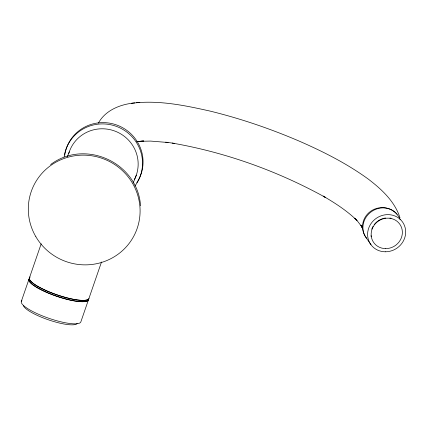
<?xml version="1.0" encoding="UTF-8"?>
<svg xmlns="http://www.w3.org/2000/svg" width="427" height="427" viewBox="0 0 427 427"><rect width="100%" height="100%" fill="white"/><g stroke="black" fill="none" stroke-linecap="round" stroke-linejoin="round"><path stroke-width="0.64" d="M21.35 301.302L28.993 279.146A31.481 7.019 19 0 0 56.113 296.007A31.593 7.045 19 0 0 88.565 299.855M29.447 277.828L41.179 243.806M101.514 261.959L88.912 298.5A31.481 7.019 19 0 1 59.497 295.671A31.481 7.019 19 0 1 29.506 279.301M67.306 156.784L69.286 151.841M133.107 183.172L136.314 175.145M98.375 123.12C105.453 110.086 120.697 104.167 134.788 102.923M50.626 164.544C85.154 138.572 137.841 162.591 140.536 205.809M136.853 141.817L139.202 141.401L136.944 141.647M136.544 102.752C161.358 100.51 186.151 105.709 210.244 111.132C240.695 118.599 270.462 128.783 299.268 141.14C323.346 151.654 346.986 163.616 368.293 179.1C381.567 189.268 394.847 201.389 399.992 217.829M131.404 103.291L139.826 102.395M137.126 141.631L143.68 140.931L140.398 141.289L150.598 141.081L168.147 142.501M165.633 142.143L174.504 143.397M172.182 143.072C225.734 152.391 277.721 171.078 325.289 197.327L323.191 196.116C335.232 203.129 347.06 210.794 357.079 220.567L354.661 218.208L357.874 221.618L362.261 227.388L360.932 225.349L362.672 228.605L361.338 225.226L362.539 228.402M371.02 244.73L366.809 238.645A19.461 18.147 -34.7 0 1 370.417 212.427A19.461 18.147 -34.7 0 1 397.105 214.242M68.731 153.603A35.484 34.592 21.8 0 1 115.568 131.345A35.484 34.592 21.8 0 1 134.366 179.682M64.146 156.928A39.492 38.494 21.8 0 1 117.847 126.952A39.492 38.494 21.8 0 1 134.852 186.023M64.755 155.001A39.492 38.494 21.8 0 1 117.462 125.287A39.492 38.494 21.8 0 1 136.837 182.655M366.579 238.165A19.461 18.804 -11.7 0 1 372.461 210.143A19.461 18.804 -11.7 0 1 400.12 219.515M89.019 298.537A31.593 7.045 19 0 1 54.613 294.022A31.593 7.045 19 0 1 29.938 277.027M28.881 279.109A31.593 7.045 19 0 0 56.102 296.034A31.481 7.019 19 0 0 88.458 299.818L80.815 321.969A31.481 7.019 19 0 1 46.532 317.469A31.481 7.019 19 0 1 21.948 300.539M77.17 323.506A28.62 6.384 19 0 1 49.756 320.277A28.62 6.384 19 0 1 23.384 305.689M29.362 278.767A31.481 7.019 19 0 1 30.039 277.064M371.218 236.82A15.959 14.881 -34.7 0 1 371.047 235.645M371.816 229.123A15.959 14.881 -34.7 0 1 373.086 226.331M374.105 224.773A15.959 14.881 -34.7 0 1 382.005 218.875M382.597 218.672A15.959 14.881 -34.7 0 1 385.618 218.005M389.883 218.048A15.959 14.881 -34.7 0 1 391.073 218.272M385.33 251.791A19.461 18.147 -34.7 0 0 403.75 223.972A19.461 18.147 -34.7 0 0 370.844 223.855A19.461 18.147 -34.7 0 0 385.33 251.791M35.863 236.718A56.092 54.677 21.8 0 0 132.68 238.143A56.092 54.677 21.8 0 0 84.05 155.134A56.092 54.677 21.8 0 0 35.863 236.718M385.682 248.615A15.959 14.881 -34.7 0 0 400.788 225.803A15.959 14.881 -34.7 0 0 373.806 225.707A15.959 14.881 -34.7 0 0 385.682 248.615"/></g></svg>
